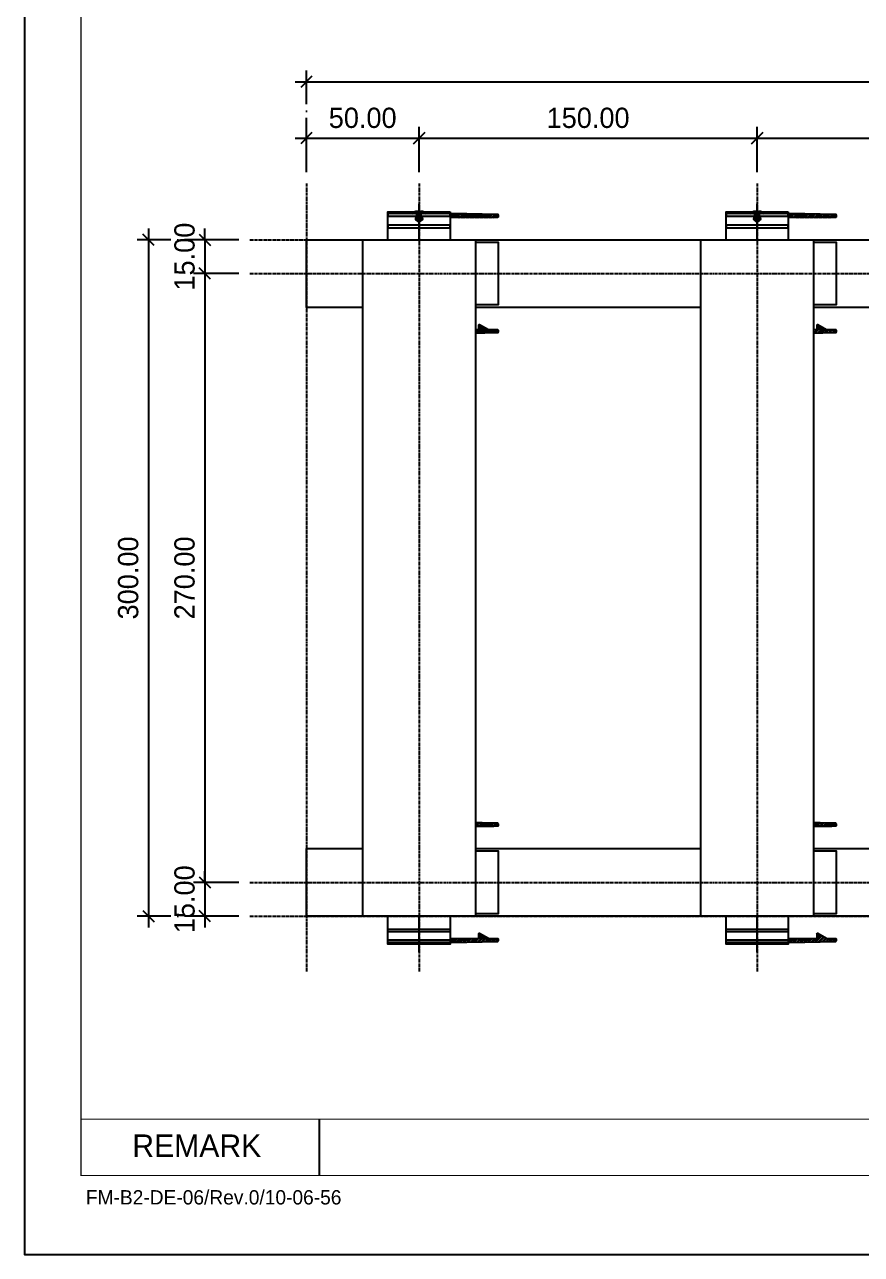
# Model space of a CAD drawing. Header units: millimetres. Extents: x -244126 to 368105, y -173968 to 259060.
# Drawn here: x 5187 to 5558, y 36859 to 37405 of the extents above; entities that cross this region are included whole.
import ezdxf
from ezdxf.enums import TextEntityAlignment as Align

# ---------------------------------------------------------------- set-up
doc = ezdxf.new("R2010")
doc.units = ezdxf.units.MM
doc.header["$MEASUREMENT"] = 0
for name, pattern in [('005_GG_TA_LINE', [13.75, 5, -1.25, 1.25, -1.25, 5]), ('ACAD_ISO04W100', [30, 24, -3, 0, -3]), ('CENTER', [2, 1.25, -0.25, 0.25, -0.25]), ('TA_HL_003.00000', [19.5, 10.65, -8.85])]:
    doc.linetypes.add(name, pattern=pattern)
for name, color, linetype in [('000 - D I M', 6, 'Continuous'), ('000 - GRID', 8, 'CENTER'), ('000 - H A T C H', 8, 'Continuous'), ('000 - L I N E 0.1', 1, 'Continuous'), ('000 - T E X T', 4, 'Continuous'), ('000 - TITLEBLOCK', 4, 'Continuous'), ('000 - WIPEOUT', 250, 'Continuous'), ('001 - ASCESSORIES', 1, 'Continuous'), ('002 - STRUCTURAL STEEL', 4, 'Continuous'), ('A04_TUBE SERIES', 7, 'Continuous')]:
    doc.layers.add(name, color=color, linetype=linetype)
doc.styles.add('BROWALLIA', font='BrowalliaUPC.ttf')
doc.styles.add('century gothic111111', font='CordiaUPC.ttf')
doc.styles.add('Cetury Gothic', font='GOTHIC.TTF')
doc.styles.add('CORDIA', font='cordia.shx')
doc.styles.add('TA', font='Cordia New.ttf', dxfattribs={"height": 4.5})
doc.dimstyles.new('DIM E-E', dxfattribs={"dimscale": 2, "dimtxt": 0.18, "dimasz": 0.1, "dimexe": 0.1, "dimexo": 0.1, "dimgap": 0.09, "dimtad": 1, "dimtoh": 1, "dimzin": 0, "dimdsep": 46, "dimtxsty": 'CORDIA', "dimblk": 'OBLIQUE', "dimcen": 0.1, "dimdle": 0.1, "dimclrd": 40, "dimclre": 140, "dimclrt": 3, "dimadec": 0, "dimazin": 0, "dimtfac": 1, "dimtix": 1, "dimtmove": 2, "dimatfit": 3, "dimfxl": 1, "dimtolj": 1, "dimtzin": 0, "dimarcsym": 0})

# ---------------------------------------------------------------- blocks, each defined once
blk = doc.blocks.new('A$Cfd196da9')
at = {"color": 0, "linetype": 'ByBlock', "const_width": 0.1}
blk.add_lwpolyline([(-143.5, -98), (96.5, -98), (96.5, 99), (-143.5, 99)], close=True, dxfattribs=at)
blk = doc.blocks.new('*U1674')
at = {"linetype": '005_GG_TA_LINE'}
blk.add_point((125, 150), dxfattribs=at)
at = {"layer": '000 - L I N E 0.1', "color": 21, "linetype": 'Continuous'}
blk.add_lwpolyline([(0, 35.6), (0, 0), (35.6, 0)], dxfattribs=at)
at = {"layer": '000 - T E X T', "color": 3}
blk.add_line((130.74, 60), (130.74, 35), dxfattribs=at)
at = {"layer": '000 - T E X T', "color": 3, "const_width": 0.5}
blk.add_lwpolyline([(25, 60), (1225, 60)], dxfattribs=at)
at = {"layer": '000 - TITLEBLOCK', "color": 250}
blk.add_lwpolyline([(0, 0), (1485, 0), (1485, 1050), (0, 1050)], close=True, dxfattribs=at)
at = {"layer": '000 - T E X T', "color": 3, "xscale": 5, "yscale": 5, "zscale": 5}
blk.add_blockref('A$Cfd196da9', (742.5, 525), dxfattribs=at)
at = {"color": 4, "insert": (47.79, 53.2), "char_height": 10, "width": 570.6175, "attachment_point": 1, "style": 'BROWALLIA'}
blk.add_mtext('{\\fCentury Gothic|b0|i0|c0|p34;REMARK}', dxfattribs=at)
at = {"color": 4, "style": 'TA'}
blk.add_attdef('PAPER_SIZE', text='', height=6.25, dxfattribs=at).set_placement((1421.5, 24.94), align=Align.MIDDLE_RIGHT)
blk.add_attdef('SCALE_SIZE', text='', height=6.25, dxfattribs=at).set_placement((1433.78, 25.07), align=Align.MIDDLE_LEFT)
at = {"layer": '000 - H A T C H', "color": 4, "insert": (27.18, 28.49), "char_height": 6.3569, "attachment_point": 1, "style": 'century gothic111111'}
blk.add_mtext('FM-B2-DE-06/Rev.0/10-06-56', dxfattribs=at)
at = {"layer": '000 - T E X T', "color": 250, "style": 'TA'}
for tag, height, p in [('SUPERLINK', 5, (43.16, 1039.41)), ('NAMEFILE', 5, (43.16, 1029.41)), ('SC', 100, (8.41, 938.03))]:
    blk.add_attdef(tag, text='', height=height, dxfattribs=at).set_placement(p, align=Align.MIDDLE_LEFT)
at = {"layer": '000 - T E X T', "color": 4, "style": 'TA'}
for tag, height, p in [('NAME_JOB_1', 5, (1309.16, 845.63)), ('NAME_JOB_2', 5, (1309.16, 834.72)), ('NAME_PROJECT_1', 7.5, (1234.52, 797.42)), ('NAME_PROJECT_2', 7.5, (1234.52, 778.92)), ('NAME_PROJECT_3', 7.5, (1234.52, 760.42)), ('CODE_VALUE_1', 4.75, (1302.87, 722.8)), ('CODE_VALUE_2', 4.75, (1302.87, 707.8)), ('PART_NAME_VALUE_1', 4.75, (1302.87, 689.69)), ('PART_NAME_VALUE_2', 4.75, (1302.87, 674.69)), ('PART_NAME_VALUE_3', 4.75, (1302.87, 659.69)), ('MATTERIAL_VALUE_1', 9, (1304.89, 642.26)), ('SPEC_VALUE', 9, (1304.89, 621.71)), ('THICKNESS_VALUE', 9, (1304.89, 601.32)), ('COATING_VALUE_1', 9, (1304.89, 581.25)), ('COATING_VALUE_2', 9, (1304.89, 561.18)), ('NAME_TITLE_1', 6, (1236.27, 194.04)), ('NAME_TITLE_2', 6, (1236.27, 177.39)), ('NAME_TITLE_3', 6, (1236.27, 160.74)), ('DRAWING_NO1', 6, (1236.53, 82.29)), ('DRAWING_NO2', 6, (1236.53, 62.29))]:
    blk.add_attdef(tag, text='', height=height, dxfattribs=at).set_placement(p, align=Align.MIDDLE_LEFT)
for tag, p in [('NAME_DAFT', (1383.53, 340.54)), ('NAME_CHECKED', (1383.53, 306.49)), ('NAME_DESIGNER', (1383.53, 273.03)), ('NAME_DESIGN_MGR', (1383.53, 237.79))]:
    blk.add_attdef(tag, text='', height=9, dxfattribs=at).set_placement(p, align=Align.MIDDLE_CENTER)
for tag, p, height in [('REV', (1383.82, 125.62), 9.38), ('NAME_REMARK', (138.21, 43.26), 10)]:
    blk.add_attdef(tag, p, '', height=height, dxfattribs=at)
at = {"layer": '000 - T E X T', "color": 4, "style": 'Cetury Gothic'}
for tag, p in [('SHEET_NO.', (1403.95, 84.99)), ('TOTAL_SHEET_NO.', (1402.41, 44.1))]:
    blk.add_attdef(tag, text='', height=9, dxfattribs=at).set_placement(p, align=Align.CENTER)
blk = doc.blocks.new('*U548')
at = {"color": 3}
blk.add_point((0, -300), dxfattribs=at)
at = {"layer": '000 - GRID', "color": 0, "linetype": 'ByBlock'}
blk.add_line((0, 25), (0, -325), dxfattribs=at)
at = {"layer": '000 - GRID', "color": 0}
blk.add_point((0, 0), dxfattribs=at)
at = {"style": 'TA', "flags": 1}
blk.add_attdef('LOCATION', (6, 6), '', height=4.5, dxfattribs=at)
blk = doc.blocks.new('*U1523')
at = {"color": 3}
blk.add_point((0, -550), dxfattribs=at)
at = {"layer": '000 - GRID', "color": 0, "linetype": 'ByBlock'}
blk.add_line((0, 25), (0, -575), dxfattribs=at)
at = {"layer": '000 - GRID', "color": 0}
blk.add_point((0, 0), dxfattribs=at)
at = {"style": 'TA', "flags": 1}
blk.add_attdef('LOCATION', (6, 6), '', height=4.5, dxfattribs=at)
blk = doc.blocks.new('*U1524')
at = {"color": 0}
blk.add_wipeout([(-275, 15), (275, 15), (275, -15), (-275, -15)], dxfattribs=at).dxf.layer = '000 - WIPEOUT'
at = {"layer": '002 - STRUCTURAL STEEL', "color": 0, "linetype": 'ByBlock'}
blk.add_lwpolyline([(-275, 15), (275, 15), (275, -15), (-275, -15)], close=True, dxfattribs=at)
blk = doc.blocks.new('*U1525')
at = {"color": 0}
blk.add_wipeout([(-25, 300), (25, 300), (25, 0), (-25, 0)], dxfattribs=at).dxf.layer = '000 - WIPEOUT'
at = {"layer": '002 - STRUCTURAL STEEL', "color": 0, "linetype": 'ByBlock'}
blk.add_lwpolyline([(-25, 300), (25, 300), (25, 0), (-25, 0)], close=True, dxfattribs=at)
blk = doc.blocks.new('_Oblique')
at = {"color": 0, "linetype": 'ByBlock', "lineweight": -2}
blk.add_line((-0.5, -0.5), (0.5, 0.5), dxfattribs=at)
blk = doc.blocks.new('*D1861')
at = {"layer": '000 - D I M', "color": 140, "linetype": 'ACAD_ISO04W100', "lineweight": -2, "transparency": 16777216}
for p, q in [((5312.06, 37339.28), (5312.06, 37359.28)), ((5362.06, 37339.28), (5362.06, 37359.28))]:
    blk.add_line(p, q, dxfattribs=at)
at = {"layer": '000 - D I M', "color": 40, "lineweight": -2, "transparency": 16777216}
blk.add_line((5307.06, 37354.28), (5367.06, 37354.28), dxfattribs=at)
at = {"layer": 'Defpoints', "color": 0, "transparency": 16777216}
for p in [(5362.06, 37354.28), (5312.06, 37334.28), (5362.06, 37334.28)]:
    blk.add_point(p, dxfattribs=at)
at = {"layer": '000 - D I M', "color": 40, "lineweight": -2, "transparency": 16777216, "xscale": 5, "yscale": 5, "zscale": 5, "rotation": 180}
blk.add_blockref('_Oblique', (5312.06, 37354.28), dxfattribs=at)
at = {"layer": '000 - D I M', "color": 40, "lineweight": -2, "transparency": 16777216, "xscale": 5, "yscale": 5, "zscale": 5}
blk.add_blockref('_Oblique', (5362.06, 37354.28), dxfattribs=at)
at = {"layer": '000 - D I M', "color": 3, "transparency": 16777216, "insert": (5337.06, 37363.28), "char_height": 9, "attachment_point": 5, "style": 'CORDIA'}
blk.add_mtext('\\A1;50.00', dxfattribs=at)
blk = doc.blocks.new('*D1862')
at = {"layer": '000 - D I M', "color": 140, "linetype": 'ACAD_ISO04W100', "lineweight": -2, "transparency": 16777216}
for p, q in [((5362.06, 37339.28), (5362.06, 37359.28)), ((5512.06, 37339.28), (5512.06, 37359.28))]:
    blk.add_line(p, q, dxfattribs=at)
at = {"layer": '000 - D I M', "color": 40, "lineweight": -2, "transparency": 16777216}
blk.add_line((5357.06, 37354.28), (5517.06, 37354.28), dxfattribs=at)
at = {"layer": 'Defpoints', "color": 0, "transparency": 16777216}
for p in [(5512.06, 37354.28), (5362.06, 37334.28), (5512.06, 37334.28)]:
    blk.add_point(p, dxfattribs=at)
at = {"layer": '000 - D I M', "color": 40, "lineweight": -2, "transparency": 16777216, "xscale": 5, "yscale": 5, "zscale": 5, "rotation": 180}
blk.add_blockref('_Oblique', (5362.06, 37354.28), dxfattribs=at)
at = {"layer": '000 - D I M', "color": 40, "lineweight": -2, "transparency": 16777216, "xscale": 5, "yscale": 5, "zscale": 5}
blk.add_blockref('_Oblique', (5512.06, 37354.28), dxfattribs=at)
at = {"layer": '000 - D I M', "color": 3, "transparency": 16777216, "insert": (5437.06, 37363.28), "char_height": 9, "attachment_point": 5, "style": 'CORDIA'}
blk.add_mtext('\\A1;150.00', dxfattribs=at)
blk = doc.blocks.new('*D1863')
at = {"layer": '000 - D I M', "color": 140, "linetype": 'ACAD_ISO04W100', "lineweight": -2, "transparency": 16777216}
for p, q in [((5512.06, 37339.28), (5512.06, 37359.28)), ((5662.06, 37339.28), (5662.06, 37359.28))]:
    blk.add_line(p, q, dxfattribs=at)
at = {"layer": '000 - D I M', "color": 40, "lineweight": -2, "transparency": 16777216}
blk.add_line((5507.06, 37354.28), (5667.06, 37354.28), dxfattribs=at)
at = {"layer": 'Defpoints', "color": 0, "transparency": 16777216}
for p in [(5662.06, 37354.28), (5512.06, 37334.28), (5662.06, 37334.28)]:
    blk.add_point(p, dxfattribs=at)
at = {"layer": '000 - D I M', "color": 40, "lineweight": -2, "transparency": 16777216, "xscale": 5, "yscale": 5, "zscale": 5, "rotation": 180}
blk.add_blockref('_Oblique', (5512.06, 37354.28), dxfattribs=at)
at = {"layer": '000 - D I M', "color": 40, "lineweight": -2, "transparency": 16777216, "xscale": 5, "yscale": 5, "zscale": 5}
blk.add_blockref('_Oblique', (5662.06, 37354.28), dxfattribs=at)
at = {"layer": '000 - D I M', "color": 3, "transparency": 16777216, "insert": (5587.06, 37363.28), "char_height": 9, "attachment_point": 5, "style": 'CORDIA'}
blk.add_mtext('\\A1;150.00', dxfattribs=at)
blk = doc.blocks.new('*D1866')
at = {"layer": '000 - D I M', "color": 40, "lineweight": -2, "transparency": 16777216}
for p, q in [((5267.06, 37309.28), (5267.06, 37314.28)), ((5267.06, 37309.28), (5267.06, 37294.28)), ((5267.06, 37294.28), (5267.06, 37289.28))]:
    blk.add_line(p, q, dxfattribs=at)
at = {"layer": '000 - D I M', "color": 140, "linetype": 'ACAD_ISO04W100', "lineweight": -2, "transparency": 16777216}
for p, q in [((5282.06, 37309.28), (5262.06, 37309.28)), ((5282.06, 37294.28), (5262.06, 37294.28))]:
    blk.add_line(p, q, dxfattribs=at)
at = {"layer": 'Defpoints', "color": 0, "transparency": 16777216}
for p in [(5287.06, 37309.28), (5267.06, 37294.28), (5287.06, 37294.28)]:
    blk.add_point(p, dxfattribs=at)
at = {"layer": '000 - D I M', "color": 40, "lineweight": -2, "transparency": 16777216, "xscale": 5, "yscale": 5, "zscale": 5}
for p, rotation in [((5267.06, 37309.28), 270), ((5267.06, 37294.28), 90)]:
    blk.add_blockref('_Oblique', p, dxfattribs=dict(at, rotation=rotation))
at = {"layer": '000 - D I M', "color": 3, "transparency": 16777216, "insert": (5258.06, 37301.78), "char_height": 9, "attachment_point": 5, "rotation": 90, "style": 'CORDIA'}
blk.add_mtext('\\A1;15.00', dxfattribs=at)
blk = doc.blocks.new('*D1867')
at = {"layer": '000 - D I M', "color": 40, "lineweight": -2, "transparency": 16777216}
blk.add_line((5267.06, 37299.28), (5267.06, 37019.28), dxfattribs=at)
at = {"layer": '000 - D I M', "color": 140, "linetype": 'ACAD_ISO04W100', "lineweight": -2, "transparency": 16777216}
for p, q in [((5282.06, 37294.28), (5262.06, 37294.28)), ((5282.06, 37024.28), (5262.06, 37024.28))]:
    blk.add_line(p, q, dxfattribs=at)
at = {"layer": 'Defpoints', "color": 0, "transparency": 16777216}
for p in [(5287.06, 37294.28), (5267.06, 37024.28), (5287.06, 37024.28)]:
    blk.add_point(p, dxfattribs=at)
at = {"layer": '000 - D I M', "color": 40, "lineweight": -2, "transparency": 16777216, "xscale": 5, "yscale": 5, "zscale": 5}
for p, rotation in [((5267.06, 37294.28), 90), ((5267.06, 37024.28), 270)]:
    blk.add_blockref('_Oblique', p, dxfattribs=dict(at, rotation=rotation))
at = {"layer": '000 - D I M', "color": 3, "transparency": 16777216, "insert": (5258.06, 37159.28), "char_height": 9, "attachment_point": 5, "rotation": 90, "style": 'CORDIA'}
blk.add_mtext('\\A1;270.00', dxfattribs=at)
blk = doc.blocks.new('*D1852')
at = {"layer": '000 - D I M', "color": 40, "lineweight": -2, "transparency": 16777216}
for p, q in [((5267.06, 37024.28), (5267.06, 37029.28)), ((5267.06, 37024.28), (5267.06, 37009.28)), ((5267.06, 37009.28), (5267.06, 37004.28))]:
    blk.add_line(p, q, dxfattribs=at)
at = {"layer": '000 - D I M', "color": 140, "linetype": 'ACAD_ISO04W100', "lineweight": -2, "transparency": 16777216}
for p, q in [((5282.06, 37024.28), (5262.06, 37024.28)), ((5282.06, 37009.28), (5262.06, 37009.28))]:
    blk.add_line(p, q, dxfattribs=at)
at = {"layer": 'Defpoints', "color": 0, "transparency": 16777216}
for p in [(5287.06, 37024.28), (5267.06, 37009.28), (5287.06, 37009.28)]:
    blk.add_point(p, dxfattribs=at)
at = {"layer": '000 - D I M', "color": 40, "lineweight": -2, "transparency": 16777216, "xscale": 5, "yscale": 5, "zscale": 5}
for p, rotation in [((5267.06, 37024.28), 270), ((5267.06, 37009.28), 90)]:
    blk.add_blockref('_Oblique', p, dxfattribs=dict(at, rotation=rotation))
at = {"layer": '000 - D I M', "color": 3, "transparency": 16777216, "insert": (5258.06, 37016.78), "char_height": 9, "attachment_point": 5, "rotation": 90, "style": 'CORDIA'}
blk.add_mtext('\\A1;15.00', dxfattribs=at)
blk = doc.blocks.new('*D1853')
at = {"layer": '000 - D I M', "color": 140, "linetype": 'ACAD_ISO04W100', "lineweight": -2, "transparency": 16777216}
for p, q in [((5312.06, 37339.28), (5312.06, 37384.28)), ((5862.06, 37339.28), (5862.06, 37384.28))]:
    blk.add_line(p, q, dxfattribs=at)
at = {"layer": '000 - D I M', "color": 40, "lineweight": -2, "transparency": 16777216}
blk.add_line((5307.06, 37379.28), (5867.06, 37379.28), dxfattribs=at)
at = {"layer": 'Defpoints', "color": 0, "transparency": 16777216}
for p in [(5862.06, 37379.28), (5312.06, 37334.28), (5862.06, 37334.28)]:
    blk.add_point(p, dxfattribs=at)
at = {"layer": '000 - D I M', "color": 40, "lineweight": -2, "transparency": 16777216, "xscale": 5, "yscale": 5, "zscale": 5, "rotation": 180}
blk.add_blockref('_Oblique', (5312.06, 37379.28), dxfattribs=at)
at = {"layer": '000 - D I M', "color": 40, "lineweight": -2, "transparency": 16777216, "xscale": 5, "yscale": 5, "zscale": 5}
blk.add_blockref('_Oblique', (5862.06, 37379.28), dxfattribs=at)
at = {"layer": '000 - D I M', "color": 3, "transparency": 16777216, "insert": (5587.06, 37388.28), "char_height": 9, "attachment_point": 5, "style": 'CORDIA'}
blk.add_mtext('\\A1;550.00', dxfattribs=at)
blk = doc.blocks.new('*D1854')
at = {"layer": '000 - D I M', "color": 40, "lineweight": -2, "transparency": 16777216}
blk.add_line((5242.06, 37314.28), (5242.06, 37004.28), dxfattribs=at)
at = {"layer": '000 - D I M', "color": 140, "linetype": 'ACAD_ISO04W100', "lineweight": -2, "transparency": 16777216}
for p, q in [((5282.06, 37309.28), (5237.06, 37309.28)), ((5282.06, 37009.28), (5237.06, 37009.28))]:
    blk.add_line(p, q, dxfattribs=at)
at = {"layer": 'Defpoints', "color": 0, "transparency": 16777216}
for p in [(5287.06, 37309.28), (5242.06, 37009.28), (5287.06, 37009.28)]:
    blk.add_point(p, dxfattribs=at)
at = {"layer": '000 - D I M', "color": 40, "lineweight": -2, "transparency": 16777216, "xscale": 5, "yscale": 5, "zscale": 5}
for p, rotation in [((5242.06, 37309.28), 90), ((5242.06, 37009.28), 270)]:
    blk.add_blockref('_Oblique', p, dxfattribs=dict(at, rotation=rotation))
at = {"layer": '000 - D I M', "color": 3, "transparency": 16777216, "insert": (5233.06, 37159.28), "char_height": 9, "attachment_point": 5, "rotation": 90, "style": 'CORDIA'}
blk.add_mtext('\\A1;300.00', dxfattribs=at)
blk = doc.blocks.new('000 - ASSCESSORIES_FAMELINE_AL.FLEX_BRACKET_FOR_50x150mm._CUT_VIEW')
at = {"layer": '000 - H A T C H'}
h = blk.add_hatch(dxfattribs=at)
h.set_pattern_fill('ANSI32', color=8, scale=3)
edge = h.paths.add_edge_path()
edge.add_line((0.2, 23), (0, 22.8))
edge.add_line((0, 22.8), (0.2, 22.6))
edge.add_line((0.2, 22.6), (0, 22.4))
edge.add_line((0, 22.4), (0.2, 22.2))
edge.add_line((0.2, 22.2), (0, 22))
edge.add_line((0, 22), (0.2, 21.8))
edge.add_line((0.2, 21.8), (0, 21.6))
edge.add_line((0, 21.6), (0.2, 21.4))
edge.add_line((0.2, 21.4), (0, 21.2))
edge.add_line((0, 21.2), (0.2, 21))
edge.add_line((0.2, 21), (0, 20.8))
edge.add_line((0, 20.8), (0.2, 20.6))
edge.add_line((0.2, 20.6), (0, 20.4))
edge.add_line((0, 20.4), (0.2, 20.2))
edge.add_line((0.2, 20.2), (0, 20))
edge.add_line((0, 20), (0.2, 19.8))
edge.add_line((0.2, 19.8), (0, 19.6))
edge.add_line((0, 19.6), (0.2, 19.4))
edge.add_line((0.2, 19.4), (0, 19.2))
edge.add_line((0, 19.2), (0.2, 19))
edge.add_line((0.2, 19), (0, 18.8))
edge.add_line((0, 18.8), (0.2, 18.6))
edge.add_line((0.2, 18.6), (0, 18.4))
edge.add_line((0, 18.4), (0.2, 18.2))
edge.add_line((0.2, 18.2), (0, 18))
edge.add_line((0, 18), (0.2, 17.8))
edge.add_line((0.2, 17.8), (0, 17.6))
edge.add_line((0, 17.6), (0.2, 17.4))
edge.add_line((0.2, 17.4), (0, 17.2))
edge.add_line((0, 17.2), (0.2, 17))
edge.add_line((0.2, 17), (0, 16.8))
edge.add_line((0, 16.8), (0.2, 16.6))
edge.add_line((0.2, 16.6), (0, 16.4))
edge.add_line((0, 16.4), (0.2, 16.2))
edge.add_line((0.2, 16.2), (0, 16))
edge.add_line((0, 16), (0.2, 15.8))
edge.add_line((0.2, 15.8), (0, 15.6))
edge.add_line((0, 15.6), (0.2, 15.4))
edge.add_line((0.2, 15.4), (0, 15.2))
edge.add_line((0, 15.2), (0.2, 15))
edge.add_line((0.2, 15), (0, 14.8))
edge.add_line((0, 14.8), (0.2, 14.6))
edge.add_line((0.2, 14.6), (0, 14.4))
edge.add_line((0, 14.4), (0.2, 14.2))
edge.add_line((0.2, 14.2), (0, 14))
edge.add_line((0, 14), (0.2, 13.8))
edge.add_line((0.2, 13.8), (0, 13.6))
edge.add_line((0, 13.6), (0.2, 13.4))
edge.add_line((0.2, 13.4), (0, 13.2))
edge.add_line((0, 13.2), (0.2, 13))
edge.add_line((0.2, 13), (0, 12.8))
edge.add_line((0, 12.8), (0.2, 12.6))
edge.add_line((0.2, 12.6), (0, 12.4))
edge.add_line((0, 12.4), (0.2, 12.2))
edge.add_line((0.2, 12.2), (0, 12))
edge.add_line((0, 12), (0.2, 11.8))
edge.add_line((0.2, 11.8), (0, 11.6))
edge.add_line((0, 11.6), (0.2, 11.4))
edge.add_line((0.2, 11.4), (0, 11.2))
edge.add_line((0, 11.2), (0.2, 11))
edge.add_line((0.2, 11), (0, 10.8))
edge.add_line((0, 10.8), (0.2, 10.6))
edge.add_line((0.2, 10.6), (0, 10.4))
edge.add_line((0, 10.4), (0.2, 10.2))
edge.add_line((0.2, 10.2), (0, 10))
edge.add_line((0, 10), (0.2, 9.8))
edge.add_line((0.2, 9.8), (0, 9.6))
edge.add_line((0, 9.6), (0.2, 9.4))
edge.add_line((0.2, 9.4), (0, 9.2))
edge.add_line((0, 9.2), (0.2, 9))
edge.add_line((0.2, 9), (0, 8.8))
edge.add_line((0, 8.8), (0.2, 8.6))
edge.add_line((0.2, 8.6), (0, 8.4))
edge.add_line((0, 8.4), (0.2, 8.2))
edge.add_line((0.2, 8.2), (0, 8))
edge.add_line((0, 8), (0.2, 7.8))
edge.add_line((0.2, 7.8), (0, 7.6))
edge.add_line((0, 7.6), (0.2, 7.4))
edge.add_line((0.2, 7.4), (0, 7.2))
edge.add_line((0, 7.2), (0.2, 7))
edge.add_line((0.2, 7), (0, 6.8))
edge.add_line((0, 6.8), (0.2, 6.6))
edge.add_line((0.2, 6.6), (0, 6.4))
edge.add_line((0, 6.4), (0.2, 6.2))
edge.add_line((0.2, 6.2), (0, 6))
edge.add_line((0, 6), (0.2, 5.8))
edge.add_line((0.2, 5.8), (0, 5.6))
edge.add_line((0, 5.6), (0.2, 5.4))
edge.add_line((0.2, 5.4), (0, 5.2))
edge.add_line((0, 5.2), (0.2, 5))
edge.add_line((0.2, 5), (0, 4.8))
edge.add_line((0, 4.8), (0.2, 4.6))
edge.add_line((0.2, 4.6), (0, 4.4))
edge.add_line((0, 4.4), (0.2, 4.2))
edge.add_line((0.2, 4.2), (0, 4))
edge.add_line((0, 4), (0.2, 3.8))
edge.add_line((0.2, 3.8), (0, 3.6))
edge.add_line((0, 3.6), (0.2, 3.4))
edge.add_line((0.2, 3.4), (0, 3.2))
edge.add_line((0, 3.2), (0.2, 3))
edge.add_line((0.2, 3), (0, 2.8))
edge.add_line((0, 2.8), (0.2, 2.6))
edge.add_line((0.2, 2.6), (0, 2.4))
edge.add_line((0, 2.4), (0.2, 2.2))
edge.add_line((0.2, 2.2), (0, 2))
edge.add_line((0, 2), (0.2, 1.8))
edge.add_line((0.2, 1.8), (0, 1.6))
edge.add_line((0, 1.6), (0.2, 1.4))
edge.add_line((0.2, 1.4), (0, 1.2))
edge.add_line((0, 1.2), (0.2, 1))
edge.add_line((0.2, 1), (0, 0.8))
edge.add_line((0, 0.8), (0.2, 0.6))
edge.add_line((0.2, 0.6), (0, 0.4))
edge.add_line((0, 0.4), (0.2, 0.2))
edge.add_line((0.2, 0.2), (0, 0))
edge.add_line((0, 0), (0.2, -0.2))
edge.add_line((0.2, -0.2), (0, -0.4))
edge.add_line((0, -0.4), (0.2, -0.6))
edge.add_line((0.2, -0.6), (0, -0.8))
edge.add_line((0, -0.8), (0.2, -1))
edge.add_line((0.2, -1), (0, -1.2))
edge.add_line((0, -1.2), (0.2, -1.4))
edge.add_line((0.2, -1.4), (0, -1.6))
edge.add_line((0, -1.6), (0.2, -1.8))
edge.add_line((0.2, -1.8), (0, -2))
edge.add_line((0, -2), (0.2, -2.2))
edge.add_line((0.2, -2.2), (0, -2.4))
edge.add_line((0, -2.4), (0.2, -2.6))
edge.add_line((0.2, -2.6), (0, -2.8))
edge.add_line((0, -2.8), (0.2, -3))
edge.add_line((0.2, -3), (0, -3.2))
edge.add_line((0, -3.2), (0.2, -3.4))
edge.add_line((0.2, -3.4), (0, -3.6))
edge.add_line((0, -3.6), (0.2, -3.8))
edge.add_line((0.2, -3.8), (0, -4))
edge.add_line((0, -4), (0.2, -4.2))
edge.add_line((0.2, -4.2), (0, -4.4))
edge.add_line((0, -4.4), (0.2, -4.6))
edge.add_line((0.2, -4.6), (0, -4.8))
edge.add_line((0, -4.8), (0.2, -5))
edge.add_line((0.2, -5), (0, -5.2))
edge.add_line((0, -5.2), (0.2, -5.4))
edge.add_line((0.2, -5.4), (0, -5.6))
edge.add_line((0, -5.6), (0.2, -5.8))
edge.add_line((0.2, -5.8), (0, -6))
edge.add_line((0, -6), (0.2, -6.2))
edge.add_line((0.2, -6.2), (0, -6.4))
edge.add_line((0, -6.4), (0.2, -6.6))
edge.add_line((0.2, -6.6), (0, -6.8))
edge.add_line((0, -6.8), (0.2, -7))
edge.add_line((0.2, -7), (0, -7.2))
edge.add_line((0, -7.2), (0.2, -7.4))
edge.add_line((0.2, -7.4), (0, -7.6))
edge.add_line((0, -7.6), (0.2, -7.8))
edge.add_line((0.2, -7.8), (0, -8))
edge.add_line((0, -8), (0.2, -8.2))
edge.add_line((0.2, -8.2), (0, -8.4))
edge.add_line((0, -8.4), (0.2, -8.6))
edge.add_line((0.2, -8.6), (0, -8.8))
edge.add_line((0, -8.8), (0.2, -9))
edge.add_line((0.2, -9), (0, -9.2))
edge.add_line((0, -9.2), (0.2, -9.4))
edge.add_line((0.2, -9.4), (0, -9.6))
edge.add_line((0, -9.6), (0.2, -9.8))
edge.add_line((0.2, -9.8), (0, -10))
edge.add_line((0, -10), (0.2, -10.2))
edge.add_line((0.2, -10.2), (0, -10.4))
edge.add_line((0, -10.4), (0.2, -10.6))
edge.add_line((0.2, -10.6), (0, -10.8))
edge.add_line((0, -10.8), (0.2, -11))
edge.add_line((0.2, -11), (0, -11.2))
edge.add_line((0, -11.2), (0.2, -11.4))
edge.add_line((0.2, -11.4), (0, -11.6))
edge.add_line((0, -11.6), (0.2, -11.8))
edge.add_line((0.2, -11.8), (0, -12))
edge.add_line((0, -12), (0.2, -12.2))
edge.add_line((0.2, -12.2), (0, -12.4))
edge.add_line((0, -12.4), (0.2, -12.6))
edge.add_line((0.2, -12.6), (0, -12.8))
edge.add_line((0, -12.8), (0.2, -13))
edge.add_line((0.2, -13), (0, -13.2))
edge.add_line((0, -13.2), (0.2, -13.4))
edge.add_line((0.2, -13.4), (0, -13.6))
edge.add_line((0, -13.6), (0.2, -13.8))
edge.add_line((0.2, -13.8), (0, -14))
edge.add_line((0, -14), (0.2, -14.2))
edge.add_line((0.2, -14.2), (0, -14.4))
edge.add_line((0, -14.4), (0.2, -14.6))
edge.add_line((0.2, -14.6), (0, -14.8))
edge.add_line((0, -14.8), (0.2, -15))
edge.add_line((0.2, -15), (0, -15.2))
edge.add_line((0, -15.2), (0.2, -15.4))
edge.add_line((0.2, -15.4), (0, -15.6))
edge.add_line((0, -15.6), (0.2, -15.8))
edge.add_line((0.2, -15.8), (0, -16))
edge.add_line((0, -16), (0.2, -16.2))
edge.add_line((0.2, -16.2), (0, -16.4))
edge.add_line((0, -16.4), (0.2, -16.6))
edge.add_line((0.2, -16.6), (0, -16.8))
edge.add_line((0, -16.8), (0.2, -17))
edge.add_line((0.2, -17), (0, -17.2))
edge.add_line((0, -17.2), (0.2, -17.4))
edge.add_line((0.2, -17.4), (0, -17.6))
edge.add_line((0, -17.6), (0.2, -17.8))
edge.add_line((0.2, -17.8), (0, -18))
edge.add_line((0, -18), (0.2, -18.2))
edge.add_line((0.2, -18.2), (0, -18.4))
edge.add_line((0, -18.4), (0.2, -18.6))
edge.add_line((0.2, -18.6), (0, -18.8))
edge.add_line((0, -18.8), (0.2, -19))
edge.add_line((0.2, -19), (0, -19.2))
edge.add_line((0, -19.2), (0.2, -19.4))
edge.add_line((0.2, -19.4), (0, -19.6))
edge.add_line((0, -19.6), (0.2, -19.8))
edge.add_line((0.2, -19.8), (0, -20))
edge.add_line((0, -20), (0.2, -20.2))
edge.add_line((0.2, -20.2), (0, -20.4))
edge.add_line((0, -20.4), (0.2, -20.6))
edge.add_line((0.2, -20.6), (0, -20.8))
edge.add_line((0, -20.8), (0.2, -21))
edge.add_line((0.2, -21), (0, -21.2))
edge.add_line((0, -21.2), (0.2, -21.4))
edge.add_line((0.2, -21.4), (0, -21.6))
edge.add_line((0, -21.6), (0.2, -21.8))
edge.add_line((0.2, -21.8), (0, -22))
edge.add_line((0, -22), (0.2, -22.2))
edge.add_line((0.2, -22.2), (0, -22.4))
edge.add_line((0, -22.4), (0.2, -22.6))
edge.add_line((0.2, -22.6), (0, -22.8))
edge.add_line((0, -22.8), (0.2, -23))
edge.add_line((0.2, -23), (0.2, -26.69))
edge.add_arc((0.5, -26.69), 0.3, 180, 271.3094)
edge.add_line((0.51, -26.99), (34.91, -26.21))
edge.add_arc((34.9, -25.91), 0.3, 271.3094, 360)
edge.add_line((35.2, -25.91), (35.2, -25.3))
edge.add_arc((34.9, -25.3), 0.3, 360, 450)
edge.add_line((34.9, -25), (30.98, -25))
edge.add_arc((30.98, -24.7), 0.3, 240.9454, 270, ccw=False)
edge.add_line((30.83, -24.96), (26.85, -22.75))
edge.add_arc((26.7, -23.01), 0.3, 60.9454, 180)
edge.add_line((26.4, -23.01), (26.4, -24.7))
edge.add_arc((26.1, -24.7), 0.3, -90, 0, ccw=False)
edge.add_line((26.1, -25), (3.5, -25))
edge.add_arc((3.5, -24.7), 0.3, 180, 270, ccw=False)
edge.add_line((3.2, -24.7), (3.2, -14.43))
edge.add_arc((3.5, -14.43), 0.3, 91, 180, ccw=False)
edge.add_line((3.49, -14.13), (6.91, -14.07))
edge.add_arc((6.9, -13.78), 0.3, 271, 360)
edge.add_line((7.2, -13.78), (7.2, -13.36))
edge.add_arc((6.9, -13.36), 0.3, 0, 89)
edge.add_line((6.91, -13.06), (3.49, -13.01))
edge.add_arc((3.5, -12.71), 0.3, 180, 269, ccw=False)
edge.add_line((3.2, -12.71), (3.2, -0.3))
edge.add_line((3.2, -0.3), (2.9, 0))
edge.add_line((2.9, 0), (3.2, 0.3))
edge.add_line((3.2, 0.3), (3.2, 12.71))
edge.add_arc((3.5, 12.71), 0.3, 91, 180, ccw=False)
edge.add_line((3.49, 13.01), (6.91, 13.06))
edge.add_arc((6.9, 13.36), 0.3, 271, 360)
edge.add_line((7.2, 13.36), (7.2, 13.78))
edge.add_arc((6.9, 13.78), 0.3, 0, 89)
edge.add_line((6.91, 14.07), (3.49, 14.13))
edge.add_arc((3.5, 14.43), 0.3, 180, 269, ccw=False)
edge.add_line((3.2, 14.43), (3.2, 24.7))
edge.add_arc((3.5, 24.7), 0.3, 90, 180, ccw=False)
edge.add_line((3.5, 25), (17.2, 25))
edge.add_line((17.2, 25), (17.4, 24.8))
edge.add_line((17.4, 24.8), (17.6, 25))
edge.add_line((17.6, 25), (17.8, 24.8))
edge.add_line((17.8, 24.8), (18, 25))
edge.add_line((18, 25), (18.2, 24.8))
edge.add_line((18.2, 24.8), (18.4, 25))
edge.add_line((18.4, 25), (18.6, 24.8))
edge.add_line((18.6, 24.8), (18.8, 25))
edge.add_line((18.8, 25), (19, 24.8))
edge.add_line((19, 24.8), (19.2, 25))
edge.add_line((19.2, 25), (19.4, 24.8))
edge.add_line((19.4, 24.8), (19.6, 25))
edge.add_line((19.6, 25), (19.8, 24.8))
edge.add_line((19.8, 24.8), (20, 25))
edge.add_line((20, 25), (20.2, 24.8))
edge.add_line((20.2, 24.8), (20.4, 25))
edge.add_line((20.4, 25), (20.6, 24.8))
edge.add_line((20.6, 24.8), (20.8, 25))
edge.add_line((20.8, 25), (21, 24.8))
edge.add_line((21, 24.8), (21.2, 25))
edge.add_line((21.2, 25), (21.4, 24.8))
edge.add_line((21.4, 24.8), (21.6, 25))
edge.add_line((21.6, 25), (21.8, 24.8))
edge.add_line((21.8, 24.8), (22, 25))
edge.add_line((22, 25), (22.2, 24.8))
edge.add_line((22.2, 24.8), (22.4, 25))
edge.add_line((22.4, 25), (22.6, 24.8))
edge.add_line((22.6, 24.8), (22.8, 25))
edge.add_line((22.8, 25), (23, 24.8))
edge.add_line((23, 24.8), (23.2, 25))
edge.add_line((23.2, 25), (23.4, 24.8))
edge.add_line((23.4, 24.8), (23.6, 25))
edge.add_line((23.6, 25), (23.8, 24.8))
edge.add_line((23.8, 24.8), (24, 25))
edge.add_line((24, 25), (24.2, 24.8))
edge.add_line((24.2, 24.8), (24.4, 25))
edge.add_line((24.4, 25), (24.6, 24.8))
edge.add_line((24.6, 24.8), (24.8, 25))
edge.add_line((24.8, 25), (25, 24.8))
edge.add_line((25, 24.8), (25.2, 25))
edge.add_line((25.2, 25), (25.4, 24.8))
edge.add_line((25.4, 24.8), (25.6, 25))
edge.add_line((25.6, 25), (25.8, 24.8))
edge.add_line((25.8, 24.8), (26, 25))
edge.add_line((26, 25), (26.2, 24.8))
edge.add_line((26.2, 24.8), (26.4, 25))
edge.add_line((26.4, 25), (26.6, 24.8))
edge.add_line((26.6, 24.8), (26.8, 25))
edge.add_line((26.8, 25), (27, 24.8))
edge.add_line((27, 24.8), (27.2, 25))
edge.add_line((27.2, 25), (27.4, 24.8))
edge.add_line((27.4, 24.8), (27.6, 25))
edge.add_line((27.6, 25), (27.8, 24.8))
edge.add_line((27.8, 24.8), (28, 25))
edge.add_line((28, 25), (28.2, 24.8))
edge.add_line((28.2, 24.8), (28.4, 25))
edge.add_line((28.4, 25), (28.6, 24.8))
edge.add_line((28.6, 24.8), (28.8, 25))
edge.add_line((28.8, 25), (29, 24.8))
edge.add_line((29, 24.8), (29.2, 25))
edge.add_line((29.2, 25), (29.4, 24.8))
edge.add_line((29.4, 24.8), (29.6, 25))
edge.add_line((29.6, 25), (29.8, 24.8))
edge.add_line((29.8, 24.8), (30, 25))
edge.add_line((30, 25), (30.2, 24.8))
edge.add_line((30.2, 24.8), (30.4, 25))
edge.add_line((30.4, 25), (30.6, 24.8))
edge.add_line((30.6, 24.8), (30.8, 25))
edge.add_line((30.8, 25), (31, 24.8))
edge.add_line((31, 24.8), (31.2, 25))
edge.add_line((31.2, 25), (31.4, 24.8))
edge.add_line((31.4, 24.8), (31.6, 25))
edge.add_line((31.6, 25), (31.8, 24.8))
edge.add_line((31.8, 24.8), (32, 25))
edge.add_line((32, 25), (32.2, 24.8))
edge.add_line((32.2, 24.8), (32.4, 25))
edge.add_line((32.4, 25), (32.6, 24.8))
edge.add_line((32.6, 24.8), (32.8, 25))
edge.add_line((32.8, 25), (33, 24.8))
edge.add_line((33, 24.8), (33.2, 25))
edge.add_line((33.2, 25), (34.9, 25))
edge.add_arc((34.9, 25.3), 0.3, 270, 360)
edge.add_line((35.2, 25.3), (35.2, 25.91))
edge.add_arc((34.9, 25.91), 0.3, 0, 88.6906)
edge.add_line((34.91, 26.21), (0.51, 26.99))
edge.add_arc((0.5, 26.69), 0.3, 88.6906, 180)
edge.add_line((0.2, 26.69), (0.2, 23))
at = {"layer": '001 - ASCESSORIES', "color": 0}
blk.add_lwpolyline([(0.2, 23), (0, 22.8), (0.2, 22.6), (0, 22.4), (0.2, 22.2), (0, 22), (0.2, 21.8), (0, 21.6), (0.2, 21.4), (0, 21.2), (0.2, 21), (0, 20.8), (0.2, 20.6), (0, 20.4), (0.2, 20.2), (0, 20), (0.2, 19.8), (0, 19.6), (0.2, 19.4), (0, 19.2), (0.2, 19), (0, 18.8), (0.2, 18.6), (0, 18.4), (0.2, 18.2), (0, 18), (0.2, 17.8), (0, 17.6), (0.2, 17.4), (0, 17.2), (0.2, 17), (0, 16.8), (0.2, 16.6), (0, 16.4), (0.2, 16.2), (0, 16), (0.2, 15.8), (0, 15.6), (0.2, 15.4), (0, 15.2), (0.2, 15), (0, 14.8), (0.2, 14.6), (0, 14.4), (0.2, 14.2), (0, 14), (0.2, 13.8), (0, 13.6), (0.2, 13.4), (0, 13.2), (0.2, 13), (0, 12.8), (0.2, 12.6), (0, 12.4), (0.2, 12.2), (0, 12), (0.2, 11.8), (0, 11.6), (0.2, 11.4), (0, 11.2), (0.2, 11), (0, 10.8), (0.2, 10.6), (0, 10.4), (0.2, 10.2), (0, 10), (0.2, 9.8), (0, 9.6), (0.2, 9.4), (0, 9.2), (0.2, 9), (0, 8.8), (0.2, 8.6), (0, 8.4), (0.2, 8.2), (0, 8), (0.2, 7.8), (0, 7.6), (0.2, 7.4), (0, 7.2), (0.2, 7), (0, 6.8), (0.2, 6.6), (0, 6.4), (0.2, 6.2), (0, 6), (0.2, 5.8), (0, 5.6), (0.2, 5.4), (0, 5.2), (0.2, 5), (0, 4.8), (0.2, 4.6), (0, 4.4), (0.2, 4.2), (0, 4), (0.2, 3.8), (0, 3.6), (0.2, 3.4), (0, 3.2), (0.2, 3), (0, 2.8), (0.2, 2.6), (0, 2.4), (0.2, 2.2), (0, 2), (0.2, 1.8), (0, 1.6), (0.2, 1.4), (0, 1.2), (0.2, 1), (0, 0.8), (0.2, 0.6), (0, 0.4), (0.2, 0.2), (0, 0), (0.2, -0.2), (0, -0.4), (0.2, -0.6), (0, -0.8), (0.2, -1), (0, -1.2), (0.2, -1.4), (0, -1.6), (0.2, -1.8), (0, -2), (0.2, -2.2), (0, -2.4), (0.2, -2.6), (0, -2.8), (0.2, -3), (0, -3.2), (0.2, -3.4), (0, -3.6), (0.2, -3.8), (0, -4), (0.2, -4.2), (0, -4.4), (0.2, -4.6), (0, -4.8), (0.2, -5), (0, -5.2), (0.2, -5.4), (0, -5.6), (0.2, -5.8), (0, -6), (0.2, -6.2), (0, -6.4), (0.2, -6.6), (0, -6.8), (0.2, -7), (0, -7.2), (0.2, -7.4), (0, -7.6), (0.2, -7.8), (0, -8), (0.2, -8.2), (0, -8.4), (0.2, -8.6), (0, -8.8), (0.2, -9), (0, -9.2), (0.2, -9.4), (0, -9.6), (0.2, -9.8), (0, -10), (0.2, -10.2), (0, -10.4), (0.2, -10.6), (0, -10.8), (0.2, -11), (0, -11.2), (0.2, -11.4), (0, -11.6), (0.2, -11.8), (0, -12), (0.2, -12.2), (0, -12.4), (0.2, -12.6), (0, -12.8), (0.2, -13), (0, -13.2), (0.2, -13.4), (0, -13.6), (0.2, -13.8), (0, -14), (0.2, -14.2), (0, -14.4), (0.2, -14.6), (0, -14.8), (0.2, -15), (0, -15.2), (0.2, -15.4), (0, -15.6), (0.2, -15.8), (0, -16), (0.2, -16.2), (0, -16.4), (0.2, -16.6), (0, -16.8), (0.2, -17), (0, -17.2), (0.2, -17.4), (0, -17.6), (0.2, -17.8), (0, -18), (0.2, -18.2), (0, -18.4), (0.2, -18.6), (0, -18.8), (0.2, -19), (0, -19.2), (0.2, -19.4), (0, -19.6), (0.2, -19.8), (0, -20), (0.2, -20.2), (0, -20.4), (0.2, -20.6), (0, -20.8), (0.2, -21), (0, -21.2), (0.2, -21.4), (0, -21.6), (0.2, -21.8), (0, -22), (0.2, -22.2), (0, -22.4), (0.2, -22.6), (0, -22.8), (0.2, -23), (0.2, -26.69, 0.420923), (0.51, -26.99), (34.91, -26.21, 0.407536), (35.2, -25.91), (35.2, -25.3, 0.414214), (34.9, -25), (30.98, -25, -0.127458), (30.83, -24.96), (26.85, -22.75, 0.571863), (26.4, -23.01), (26.4, -24.7, -0.414214), (26.1, -25), (3.5, -25, -0.414214), (3.2, -24.7), (3.2, -14.43, -0.409111), (3.49, -14.13), (6.91, -14.07, 0.409111), (7.2, -13.78), (7.2, -13.36, 0.409111), (6.91, -13.06), (3.49, -13.01, -0.409111), (3.2, -12.71), (3.2, -0.3), (2.9, 0), (3.2, 0.3), (3.2, 12.71, -0.409111), (3.49, 13.01), (6.91, 13.06, 0.409111), (7.2, 13.36), (7.2, 13.78, 0.409111), (6.91, 14.07), (3.49, 14.13, -0.409111), (3.2, 14.43), (3.2, 24.7, -0.414214), (3.5, 25), (17.2, 25), (17.4, 24.8), (17.6, 25), (17.8, 24.8), (18, 25), (18.2, 24.8), (18.4, 25), (18.6, 24.8), (18.8, 25), (19, 24.8), (19.2, 25), (19.4, 24.8), (19.6, 25), (19.8, 24.8), (20, 25), (20.2, 24.8), (20.4, 25), (20.6, 24.8), (20.8, 25), (21, 24.8), (21.2, 25), (21.4, 24.8), (21.6, 25), (21.8, 24.8), (22, 25), (22.2, 24.8), (22.4, 25), (22.6, 24.8), (22.8, 25), (23, 24.8), (23.2, 25), (23.4, 24.8), (23.6, 25), (23.8, 24.8), (24, 25), (24.2, 24.8), (24.4, 25), (24.6, 24.8), (24.8, 25), (25, 24.8), (25.2, 25), (25.4, 24.8), (25.6, 25), (25.8, 24.8), (26, 25), (26.2, 24.8), (26.4, 25), (26.6, 24.8), (26.8, 25), (27, 24.8), (27.2, 25), (27.4, 24.8), (27.6, 25), (27.8, 24.8), (28, 25), (28.2, 24.8), (28.4, 25), (28.6, 24.8), (28.8, 25), (29, 24.8), (29.2, 25), (29.4, 24.8), (29.6, 25), (29.8, 24.8), (30, 25), (30.2, 24.8), (30.4, 25), (30.6, 24.8), (30.8, 25), (31, 24.8), (31.2, 25), (31.4, 24.8), (31.6, 25), (31.8, 24.8), (32, 25), (32.2, 24.8), (32.4, 25), (32.6, 24.8), (32.8, 25), (33, 24.8), (33.2, 25), (34.9, 25, 0.414214), (35.2, 25.3), (35.2, 25.91, 0.407536), (34.91, 26.21), (0.51, 26.99, 0.420923), (0.2, 26.69), (0.2, 23)], format="xyb", dxfattribs=at)
blk.add_point((7.2, 0), dxfattribs=at)
blk = doc.blocks.new('*U1520')
at = {"layer": '000 - H A T C H'}
h = blk.add_hatch(color=250, dxfattribs=at)
h.dxf.hatch_style = 1
h.paths.add_polyline_path([(-0.001, -0.0015), (0, -0.003), (0, -0.001), (0, 0.001), (0, 0.003), (-0.001, 0.0015)])
h = blk.add_hatch(color=250, dxfattribs=at)
h.dxf.hatch_style = 1
h.paths.add_polyline_path([(0.00166, -0.001), (0.00166, 0.001), (0, 0.001), (0, -0.001)])
h = blk.add_hatch(color=250, dxfattribs=at)
h.dxf.hatch_style = 1
h.paths.add_polyline_path([(0.00166, -0.001, 0.666667), (0.00316, -0.001, 0.5), (0.00316, 0.001, 0.666667), (0.00166, 0.001)])
blk.add_lwpolyline([(0.00166, -0.001), (0.00166, 0.001), (0, 0.001), (0, -0.001), (0.00166, -0.001)], close=True)
at = {"layer": '001 - ASCESSORIES', "color": 0}
for p, q in [((0.00166, 0.001), (0, 0.001)), ((0.00166, -0.001), (0, -0.001))]:
    blk.add_line(p, q, dxfattribs=at)
blk.add_lwpolyline([(-0.001, -0.0015), (-0.001, 0.0015), (0, 0.003), (0, -0.003)], close=True, dxfattribs=at)
blk.add_lwpolyline([(0.00316, -0.001), (0.00316, 0.001, -0.5), (0.00316, -0.001, -0.666667), (0.00166, -0.001), (0.00166, 0.001, -0.666667), (0.00316, 0.001)], format="xyb", dxfattribs=at)
at = {"layer": 'Defpoints', "color": 250}
blk.add_line((0.00424, 0), (-0.00179, 0), dxfattribs=at)
blk = doc.blocks.new('000 - ASSCESSORIES_FAMELINE_AL.FLEX_BRACKET_FOR_50x150mm._FRONT_VIEW')
blk.add_wipeout([(13.8, 27.44), (13.8, -27.44), (-13.8, -27.44), (-13.8, 27.44)]).dxf.layer = '000 - WIPEOUT'
h = blk.add_hatch(color=250)
h.dxf.hatch_style = 1
h.paths.add_polyline_path([(-13.8, 26.66), (-13.8, 25.45), (13.8, 25.45), (13.8, 26.66)])
at = {"color": 8}
blk.add_circle((0, 0), 2, dxfattribs=at)
at = {"layer": '001 - ASCESSORIES', "color": 1}
blk.add_lwpolyline([(13.8, 27.44), (13.8, -27.44), (-13.8, -27.44), (-13.8, 27.44)], close=True, dxfattribs=at)
at = {"layer": '001 - ASCESSORIES', "color": 2}
for points in [[(-13.8, 26.66), (-13.8, 25.45), (13.8, 25.45), (13.8, 26.66)], [(13.8, -25.45), (13.8, -26.66), (-13.8, -26.66), (-13.8, -25.45)]]:
    blk.add_lwpolyline(points, close=True, dxfattribs=at)
at = {"layer": '001 - ASCESSORIES', "color": 8}
for points in [[(-13.8, 21.51), (-13.8, 20.31), (13.8, 20.31), (13.8, 21.51)], [(13.8, -20.75), (13.8, -21.95), (-13.8, -21.95), (-13.8, -20.75)]]:
    blk.add_lwpolyline(points, close=True, dxfattribs=at)
at = {"layer": 'Defpoints', "color": 250}
for p, q in [((0, -30.95), (0, 30.95)), ((17.36, 0), (-17.36, 0))]:
    blk.add_line(p, q, dxfattribs=at)
at = {"layer": '001 - ASCESSORIES', "xscale": 1000, "yscale": 1000, "zscale": 1000, "rotation": 270}
blk.add_blockref('*U1520', (0, 26.66), dxfattribs=at)
blk = doc.blocks.new('000 - ASSCESSORIES_FAMELINE_AL.FLEX_BRACKET_FOR_50x150mm._SIDE_VIEW')
blk.add_wipeout([(0, -13.8), (35.2, -13.8), (35.2, 13.8), (0, 13.8)]).dxf.layer = '000 - WIPEOUT'
at = {"color": 3}
blk.add_point((17.6, 0), dxfattribs=at)
at = {"layer": '001 - ASCESSORIES', "color": 1, "linetype": 'ByBlock'}
for p, q in [((3.2, 13.8), (3.2, -13.8)), ((7.2, 13.8), (7.2, -13.8))]:
    blk.add_line(p, q, dxfattribs=at)
at = {"layer": '001 - ASCESSORIES', "color": 0}
blk.add_lwpolyline([(0, -13.8), (35.2, -13.8), (35.2, 13.8), (0, 13.8)], close=True, dxfattribs=at)
blk = doc.blocks.new('*U3001')
at = {"layer": '001 - ASCESSORIES', "color": 0}
blk.add_blockref('000 - ASSCESSORIES_FAMELINE_AL.FLEX_BRACKET_FOR_50x150mm._CUT_VIEW', (0, 0), dxfattribs=at)
at = {"layer": 'A04_TUBE SERIES', "color": 0, "style": 'TA', "flags": 1}
for tag, p in [('ITEM_VALUE', (10, -52.5)), ('PRODUCT_NAME_VALUE', (60, -52.5)), ('ITEM_NUMBER_VALUE', (120, -52.5)), ('PRODUCT_CODE_VALUE', (160, -52.5)), ('SELLING_PRICE_VALUE', (200, -52.5)), ('UNIT_VALUE', (230, -52.5)), ('TYPE_OF_COLOR_VALUE', (255, -52.5)), ('SECTION_VALUE', (285, -52.5))]:
    blk.add_attdef(tag, text='', height=1.8, dxfattribs=at).set_placement(p, align=Align.MIDDLE_CENTER)
at = {"layer": '001 - ASCESSORIES', "color": 0}
blk.add_blockref('000 - ASSCESSORIES_FAMELINE_AL.FLEX_BRACKET_FOR_50x150mm._FRONT_VIEW', (0, 0), dxfattribs=at)
blk.add_blockref('000 - ASSCESSORIES_FAMELINE_AL.FLEX_BRACKET_FOR_50x150mm._SIDE_VIEW', (0, 0), dxfattribs=at)

msp = doc.modelspace()

# ---------------------------------------------------------------- block references
at = {"color": 2, "linetype": 'TA_HL_003.00000'}
msp.add_blockref('*U1674', (5187.06303, 36859.28063), dxfattribs=at)

# ---------------------------------------------------------------- dimensions: what is measured, and where the dimension line sits
at = {"layer": '000 - D I M', "color": 3}
for base, p1, p2, picture, middle in [((5862.06303, 37379.28063), (5312.06303, 37334.28063), (5862.06303, 37334.28063), '*D1853', (5587.06303, 37388.28063)), ((5362.06303, 37354.28063), (5312.06303, 37334.28063), (5362.06303, 37334.28063), '*D1861', (5337.06303, 37363.28063)), ((5512.06303, 37354.28063), (5362.06303, 37334.28063), (5512.06303, 37334.28063), '*D1862', (5437.06303, 37363.28063)), ((5662.06303, 37354.28063), (5512.06303, 37334.28063), (5662.06303, 37334.28063), '*D1863', (5587.06303, 37363.28063))]:
    dim = msp.add_linear_dim(base=base, p1=p1, p2=p2, dimstyle='DIM E-E', override={"dimscale": 50}, dxfattribs=at)
    dim.commit()
    dim.dimension.update_dxf_attribs({"geometry": picture, "text_midpoint": middle})
for base, p1, p2, picture, middle in [((5267.06303, 37294.28063), (5287.06303, 37309.28063), (5287.06303, 37294.28063), '*D1866', (5258.06303, 37301.78063)), ((5242.06303, 37009.28063), (5287.06303, 37309.28063), (5287.06303, 37009.28063), '*D1854', (5233.06303, 37159.28063)), ((5267.06303, 37024.28063), (5287.06303, 37294.28063), (5287.06303, 37024.28063), '*D1867', (5258.06303, 37159.28063)), ((5267.06303, 37009.28063), (5287.06303, 37024.28063), (5287.06303, 37009.28063), '*D1852', (5258.06303, 37016.78063))]:
    dim = msp.add_linear_dim(base=base, p1=p1, p2=p2, angle=90, dimstyle='DIM E-E', override={"dimscale": 50}, dxfattribs=at)
    dim.commit()
    dim.dimension.update_dxf_attribs({"geometry": picture, "text_midpoint": middle})

# ---------------------------------------------------------------- next in the draw order: block references
at = {"layer": '001 - ASCESSORIES', "color": 1}
for p in [(5587.06303, 37294.28063), (5587.06303, 37024.28063)]:
    msp.add_blockref('*U1524', p, dxfattribs=at)

# ---------------------------------------------------------------- next in the draw order: block references
at = {"layer": '000 - GRID'}
msp.add_blockref('*U548', (5312.06303, 37309.28063), dxfattribs=at)
at = {"layer": 'A04_TUBE SERIES', "color": 3}
for p in [(5362.06303, 37294.28063), (5512.06303, 37294.28063), (5362.06303, 37024.28063), (5512.06303, 37024.28063)]:
    msp.add_blockref('*U3001', p, dxfattribs=at)

# ---------------------------------------------------------------- next in the draw order: block references
for p in [(5362.06303, 37009.28063), (5512.06303, 37009.28063)]:
    msp.add_blockref('*U1525', p, dxfattribs=at)

# ---------------------------------------------------------------- next in the draw order: block references
at = {"layer": '000 - GRID'}
for p in [(5362.06303, 37309.28063), (5512.06303, 37309.28063)]:
    msp.add_blockref('*U548', p, dxfattribs=at)
at = {"layer": '000 - GRID', "rotation": 90}
for p in [(5312.06303, 37309.28063), (5312.06303, 37294.28063), (5312.06303, 37024.28063), (5312.06303, 37009.28063)]:
    msp.add_blockref('*U1523', p, dxfattribs=at)

doc.saveas('drawing.dxf')
